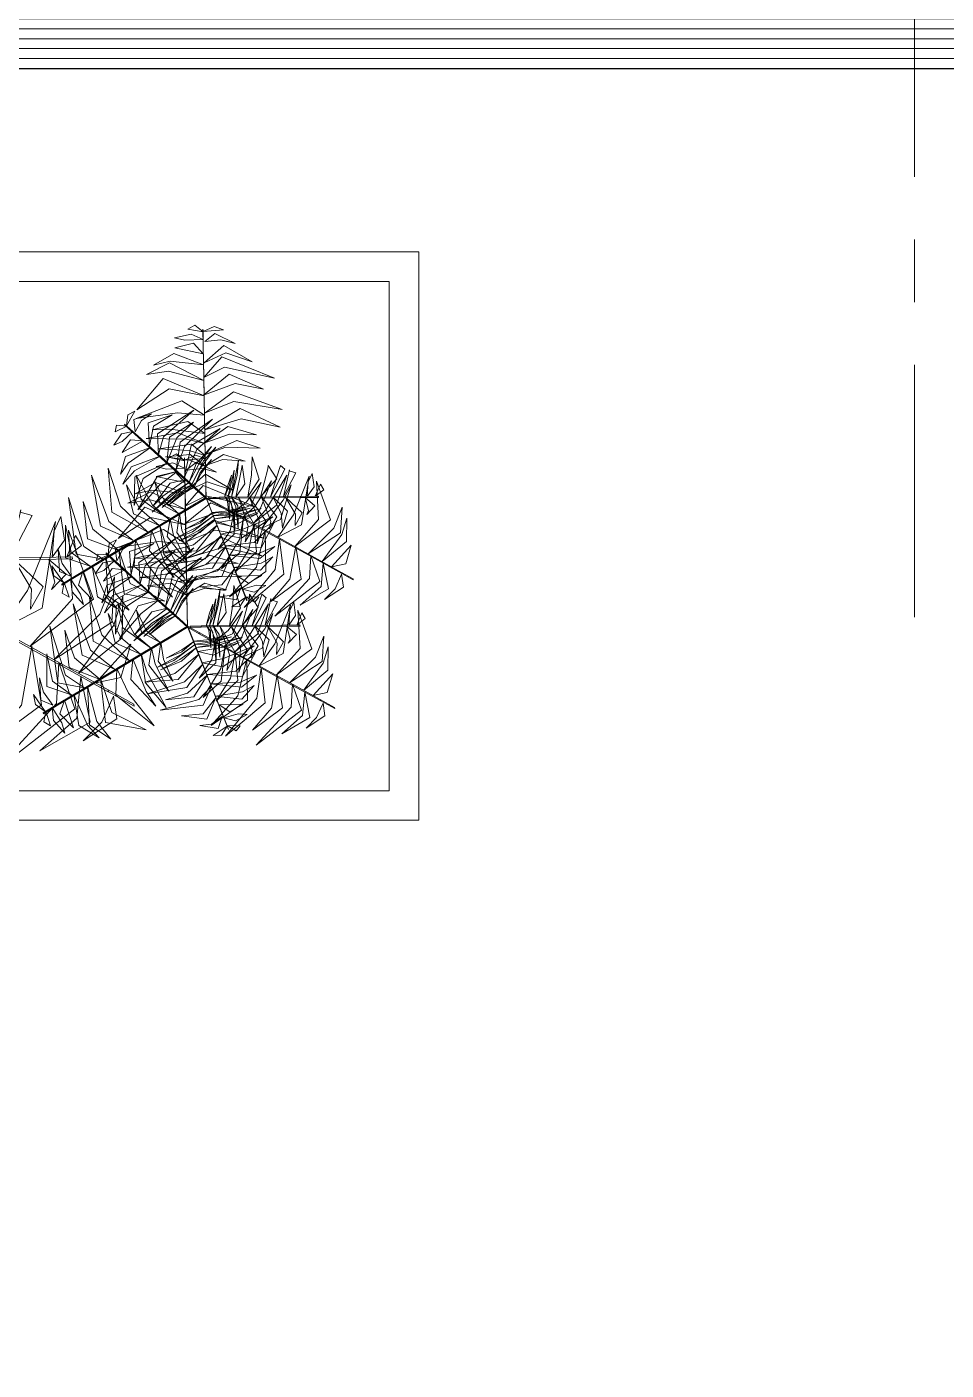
# Model space of a CAD drawing. Header units: millimetres. Extents: x 935 to 13922, y 3203 to 7816.
# Drawn here: x 3800.1 to 3893.2, y 7182.2 to 7318.2 of the extents above; entities that cross this region are included whole.
import ezdxf

# ---------------------------------------------------------------- set-up
doc = ezdxf.new("R2010")
doc.units = ezdxf.units.MM
doc.linetypes.add('CENTRO', pattern=[50.8, 31.75, -6.35, 6.35, -6.35])
doc.layers.get('0').update_dxf_attribs({"lineweight": 20})
doc.layers.add('campiture', color=253, linetype='Continuous', lineweight=0)
doc.layers.add('sezioni', color=50, linetype='Continuous', lineweight=5)
for name, color, linetype, lineweight, true_color in [('PIANTE', 7, 'Continuous', 5, 0x007a00), ('TRATTEGGIO_legno_colore', 7, 'Continuous', 5, 0xa56740), ('VEGETAZIONE', 7, 'Continuous', 5, 0x387000)]:
    doc.layers.add(name, color=color, linetype=linetype, lineweight=lineweight, true_color=true_color)

msp = doc.modelspace()

# ---------------------------------------------------------------- hatches: boundary and pattern name
at = {"layer": 'campiture'}
h = msp.add_hatch(dxfattribs=at)
h.set_pattern_fill('_USER', color=256, pattern_type=0)
h.set_pattern_definition([(0, (0, 0), (0, 1), [])])
h.paths.add_polyline_path([(3574.44, 7025.95), (3574.38, 7026.02), (3574.44, 7026.15), (3574.44, 7313.95), (4274.02, 7313.95), (4274.02, 7343.95), (3544.44, 7343.95), (3544.44, 5741.18), (4984.44, 5741.18), (4984.44, 7343.95), (4404.44, 7343.95), (4404.44, 7313.95), (4954.44, 7313.95), (4954.44, 5771.18), (3574.44, 5771.18)])

# ---------------------------------------------------------------- linework, layer by layer
msp.add_line((4274.02, 7313.95), (3574.44, 7313.95))
at = {"layer": 'PIANTE'}
for points in [[(3817.93, 7286.55, -2.09), (3816.08, 7286.46, -2.49), (3815.03, 7286.71, -3.02), (3816.72, 7287.07, -2.93)], [(3817.92, 7287.3, -2.84), (3816.39, 7287.6, -3.55), (3817.1, 7287.99, -3.75)], [(3817.94, 7285.9, -1.47), (3817.95, 7285.79, -1.47), (3817.92, 7287.46, -3.14), (3817.91, 7287.58, -3.14)], [(3817.92, 7287.34, -2.92), (3820.01, 7287.52, -3.58), (3819.04, 7287.85, -3.69)], [(3818.1, 7286.34, -1.95), (3819.71, 7286.51, -2.5), (3821.16, 7286.12, -2.45), (3819.13, 7287.15, -3.01)], [(3817.95, 7285.09, -1.08), (3815.05, 7285.71, -1.95), (3816.97, 7286.18, -1.78)], [(3818, 7282.79, -0.02), (3818.01, 7282.68, -0.02), (3817.95, 7285.78, -1.47), (3817.94, 7285.9, -1.47)], [(3818.05, 7284.18, -0.7), (3820.22, 7285.17, -1.56), (3822.88, 7284.28, -1.64), (3820.04, 7285.92, -1.89)], [(3818, 7282.37, -0.05), (3814.44, 7283.34, -0.59), (3812.2, 7283, -1.01), (3814.51, 7284.16, -0.5)], [(3817.97, 7283.98, -0.56), (3814.59, 7284.33, -1.41), (3812.91, 7283.95, -1.57), (3814.98, 7285.11, -1.69)], [(3818, 7282.7, -0.05), (3820.08, 7283.74, -0.33), (3825.17, 7282.61, -1.34), (3819.82, 7284.79, -0.2)], [(3817.96, 7280.9, -0.19), (3821.16, 7282.07, -0.67), (3824.06, 7281.51, -1.23), (3820.57, 7283.03, -0.48)], [(3818.11, 7276.59, -0.57), (3818.12, 7276.48, -0.57), (3818.01, 7282.67, -0.03), (3818, 7282.78, -0.03)], [(3818.03, 7280.82, -0.19), (3814.48, 7281.55, -0.75), (3811.21, 7279.42, -1.51), (3813.9, 7282.6, -0.75)], [(3818.07, 7278.87, -0.36), (3815.33, 7279.11, -0.82), (3811.15, 7278.52, -1.6), (3815.79, 7280.33, -0.63)], [(3818.14, 7279.12, -0.38), (3821.03, 7280.27, -0.79), (3825.95, 7279.46, -1.74), (3821.01, 7281.25, -0.71)], [(3810.17, 7277.79, 5.47), (3811.02, 7279.29, 5.06), (3810.3, 7278.91, 5.13)], [(3811.06, 7277.17, 5.73), (3811.69, 7278.34, 5.41), (3812.69, 7279, 5.28), (3810.9, 7278.44, 5.32)], [(3812.5, 7275.78, 5.74), (3812.92, 7277.75, 5.52), (3814.8, 7278.91, 5.09), (3812.35, 7278.09, 5.6)], [(3813.41, 7274.88, 5.6), (3813.93, 7276.67, 5.8), (3816.98, 7279.38, 4.62), (3813.3, 7276.98, 6.32)], [(3818.09, 7277.4, -0.51), (3821.78, 7278.5, -1.08), (3825.74, 7277.66, -1.86), (3821.68, 7279.56, -0.97)], [(3810.21, 7277.75, 5.5), (3809.02, 7277.2, 5.14), (3809.15, 7277.85, 5.16)], [(3811.34, 7276.74, 5.89), (3811.36, 7276.63, 5.89), (3809.99, 7277.85, 5.4), (3809.98, 7277.97, 5.4)], [(3818.1, 7277, -0.52), (3814.55, 7277.47, -1.1), (3812.78, 7277.39, -1.42), (3816.39, 7278.22, -0.71)], [(3814.25, 7274.04, 4.78), (3815.27, 7276.59, 4.89), (3816.96, 7278.18, 4.26), (3814.52, 7276.66, 5.41)], [(3815.2, 7273.35, 3.94), (3816.06, 7275.7, 4.09), (3818.87, 7278.46, 3.07), (3815.59, 7276.13, 4.54)], [(3816, 7272.54, 3.16), (3817.28, 7275.38, 3.18), (3819.64, 7277.51, 2.27), (3816.73, 7275.79, 3.67)], [(3818.12, 7276.08, -1.1), (3820.6, 7276.95, -0.89), (3823.34, 7276.88, -1.7), (3820.43, 7277.74, -0.06)], [(3810.82, 7277.21, 5.72), (3809.74, 7276.19, 5.42), (3808.89, 7275.84, 5.16), (3809.65, 7276.97, 5.36)], [(3811.87, 7276.26, 5.84), (3809.72, 7275.09, 5.5), (3810.58, 7276.39, 5.8)], [(3813.37, 7274.91, 5.65), (3813.39, 7274.8, 5.65), (3811.35, 7276.63, 5.89), (3811.34, 7276.74, 5.89)], [(3818.12, 7276, -1.14), (3816.26, 7276.43, -1.14), (3812.16, 7276.52, -2), (3815.37, 7277.1, -0.67)], [(3818.14, 7274.79, -2.35), (3816.53, 7275.31, -2.2), (3813.46, 7275.46, -2.76), (3816.76, 7275.92, -1.54)], [(3818.07, 7274.85, -2.31), (3820.22, 7275.62, -2.12), (3823.69, 7275.54, -3.12), (3821.34, 7276.31, -1.73)], [(3818.19, 7271.91, -5.26), (3818.2, 7271.8, -5.26), (3818.12, 7276.48, -0.57), (3818.11, 7276.59, -0.57)], [(3812.6, 7275.61, 5.76), (3810.33, 7274.02, 5.33), (3809.55, 7272.9, 5.08), (3810.06, 7274.69, 5.45)], [(3813.58, 7274.72, 5.46), (3810.99, 7273.24, 5.5), (3809.81, 7271.88, 5.09), (3810.64, 7273.64, 5.89)], [(3816.4, 7272.18, 2.79), (3816.41, 7272.07, 2.79), (3813.39, 7274.8, 5.64), (3813.37, 7274.91, 5.64)], [(3818.16, 7273.69, -3.45), (3816.54, 7274.33, -3.19), (3814.12, 7274.64, -3.43), (3816.61, 7274.89, -2.6)], [(3816.04, 7274.26, -2.84), (3814.51, 7274.57, -3.55), (3815.23, 7274.95, -3.75)], [(3816.04, 7274.3, -2.92), (3818.14, 7274.48, -3.58), (3817.17, 7274.81, -3.69)], [(3816.51, 7272.09, 2.22), (3817.48, 7273.9, 2.7), (3818.77, 7275.69, 2.09), (3817.24, 7273.95, 3.59)], [(3816.74, 7271.8, 0.9), (3817.58, 7273.38, 1.32), (3819.21, 7275.64, 0.56), (3817.96, 7274.25, 1.85)], [(3818.16, 7273.76, -3.41), (3819.92, 7274.37, -3.29), (3822.18, 7274.22, -4.03), (3819.99, 7274.9, -2.78)], [(3822.46, 7270.59, 7.68), (3822.82, 7272.78, 7.48), (3822.9, 7274.66, 6.73), (3823.59, 7272.4, 8.1)], [(3812.34, 7267.01, -0.51), (3809.55, 7269.66, -1.08), (3808.3, 7273.51, -1.86), (3808.68, 7269.04, -0.97)], [(3814.34, 7274.04, 4.75), (3811.87, 7272.45, 4.68), (3810.94, 7269.74, 3.32), (3811.02, 7272.62, 5.1)], [(3816.06, 7273.51, -2.09), (3814.21, 7273.42, -2.49), (3813.16, 7273.67, -3.02), (3814.85, 7274.03, -2.93)], [(3816.07, 7272.86, -1.47), (3816.08, 7272.75, -1.47), (3816.05, 7274.42, -3.14), (3816.04, 7274.54, -3.14)], [(3816.22, 7273.3, -1.95), (3817.83, 7273.47, -2.5), (3819.29, 7273.09, -2.45), (3817.25, 7274.11, -3.01)], [(3817.01, 7271.63, -0.31), (3817.71, 7272.92, 0.01), (3818.79, 7274.37, -0.58), (3817.63, 7273.08, 0.57)], [(3820.43, 7270.57, 4.66), (3820.74, 7271.85, 4.99), (3821.09, 7273.3, 4.68), (3820.89, 7271.66, 5.69)], [(3820.79, 7270.57, 5.99), (3821.09, 7272.05, 6.17), (3821.52, 7274.33, 5.65), (3821.37, 7272.76, 6.78)], [(3821.23, 7270.57, 6.82), (3821.8, 7273.41, 6.63), (3821.89, 7273.82, 6.39), (3822.16, 7271.93, 7.19)], [(3823.74, 7270.6, 8.58), (3824.48, 7273.44, 8.51), (3824.5, 7273.79, 7.15), (3825.38, 7272.43, 8.93)], [(3824.76, 7270.61, 9.29), (3825.66, 7273.46, 9.33), (3825.77, 7273.79, 8.92), (3826.19, 7273.4, 9.72)], [(3826.08, 7270.63, 9.59), (3826.68, 7273.34, 9.16), (3826.65, 7273.22, 8.91), (3827.33, 7273.02, 9.28)], [(3810.83, 7266.2, -0.38), (3808.39, 7268.12, -0.79), (3806.63, 7272.79, -1.74), (3807.55, 7267.62, -0.71)], [(3816.1, 7270.94, -0.56), (3812.71, 7271.29, -1.41), (3811.04, 7270.91, -1.57), (3813.11, 7272.07, -1.69)], [(3814.56, 7268.27, -2.31), (3812.82, 7269.75, -2.12), (3811.16, 7272.79, -3.12), (3811.67, 7270.37, -1.73)], [(3815.29, 7273.18, 3.85), (3813.54, 7271.82, 3.65), (3811.33, 7269.3, 2.9), (3813.23, 7272.61, 4.27)], [(3816.53, 7272.06, 2.16), (3815.31, 7271.18, 2.34), (3812.77, 7269.05, 1.82), (3814.62, 7270.85, 2.95)], [(3816.2, 7272.36, 2.99), (3813.86, 7270.66, 2.8), (3812.85, 7269.67, 2.56), (3814.6, 7271.99, 3.36)], [(3815.46, 7268.89, -3.41), (3814.06, 7270.12, -3.29), (3813.05, 7272.14, -4.03), (3813.56, 7269.92, -2.78)], [(3816.08, 7272.05, -1.08), (3813.18, 7272.67, -1.95), (3815.1, 7273.14, -1.78)], [(3816.12, 7269.75, -0.02), (3816.14, 7269.64, -0.02), (3816.08, 7272.75, -1.47), (3816.07, 7272.86, -1.47)], [(3816.18, 7271.14, -0.7), (3818.34, 7272.13, -1.56), (3821.01, 7271.24, -1.64), (3818.17, 7272.89, -1.89)], [(3817.42, 7271.27, -2.33), (3817.43, 7271.15, -2.33), (3816.41, 7272.07, 2.79), (3816.4, 7272.18, 2.79)], [(3818.19, 7271.91, -5.26), (3818.2, 7271.8, -5.26), (3818.23, 7270.44, -10.89), (3818.22, 7270.55, -10.89)], [(3820.11, 7270.56, 3.46), (3820.45, 7271.85, 3.91), (3820.79, 7272.78, 3.89), (3820.61, 7271.79, 4.55)], [(3820.96, 7269.03, -3.45), (3822.32, 7270.11, -3.19), (3823.81, 7272.05, -3.43), (3822.78, 7269.76, -2.6)], [(3821.93, 7268.5, -2.35), (3823.18, 7269.63, -2.2), (3824.85, 7272.21, -2.76), (3823.59, 7269.13, -1.54)], [(3822.99, 7267.91, -1.14), (3824.29, 7269.3, -1.14), (3826.42, 7272.81, -2), (3825.32, 7269.74, -0.67)], [(3823.86, 7267.42, -0.52), (3826.05, 7270.26, -1.1), (3826.86, 7271.83, -1.42), (3825.77, 7268.29, -0.71)], [(3825.5, 7266.52, -0.36), (3827.07, 7268.77, -0.82), (3828.66, 7272.68, -1.6), (3827.9, 7267.76, -0.63)], [(3827.2, 7265.57, -0.19), (3829.61, 7268.29, -0.75), (3829.4, 7272.18, -1.51), (3830.82, 7268.26, -0.75)], [(3828.47, 7270.65, 9.55), (3828.58, 7272.13, 9.25), (3828.97, 7272.97, 8.99), (3829.17, 7271.62, 9.19)], [(3829.29, 7270.66, 9.33), (3829.8, 7271.89, 8.97), (3830.14, 7271.31, 8.99)], [(3807.8, 7264.28, -0.05), (3805.86, 7265.56, -0.33), (3804.3, 7270.54, -1.34), (3805.08, 7264.81, -0.2)], [(3813.47, 7267.7, -1.1), (3811.48, 7269.41, -0.89), (3810.17, 7271.82, -1.7), (3810.88, 7268.87, -0.06)], [(3816.13, 7269.33, -0.05), (3812.57, 7270.3, -0.59), (3810.32, 7269.96, -1.01), (3812.64, 7271.12, -0.5)], [(3816.8, 7271.82, 0.83), (3815.7, 7271.08, 1.16), (3813.79, 7269.51, 0.86), (3815.72, 7271.33, 1.86)], [(3817.04, 7271.61, -0.37), (3815.92, 7270.89, 0.08), (3814.37, 7269.69, 0.06), (3815.84, 7271.05, 0.72)], [(3816.12, 7269.66, -0.05), (3818.21, 7270.71, -0.33), (3823.29, 7269.57, -1.34), (3817.94, 7271.76, -0.2)], [(3817.05, 7269.85, -5.26), (3817.06, 7269.74, -5.26), (3818.23, 7270.44, -10.89), (3818.22, 7270.55, -10.89)], [(3817.42, 7271.27, -2.33), (3817.43, 7271.15, -2.33), (3818.26, 7270.41, -8.64), (3818.24, 7270.52, -8.64)], [(3819.41, 7269.89, -5.26), (3819.42, 7269.78, -5.26), (3818.23, 7270.44, -10.89), (3818.22, 7270.55, -10.89)], [(3818.66, 7269.49, -2.33), (3818.67, 7269.38, -2.33), (3818.26, 7270.41, -8.64), (3818.24, 7270.52, -8.64)], [(3819.6, 7270.56, 1.5), (3819.61, 7270.44, 1.5), (3818.5, 7270.43, -4.81), (3818.49, 7270.54, -4.81)], [(3819.6, 7270.56, 1.5), (3819.61, 7270.44, 1.5), (3820.98, 7270.46, 6.62), (3820.97, 7270.57, 6.62)], [(3820.15, 7270.56, 3.52), (3820.4, 7270.14, 3.84), (3820.59, 7268.34, 3.25), (3820.56, 7270.08, 4.4)], [(3820.46, 7270.62, 4.73), (3820.8, 7269.89, 5.15), (3821.13, 7267.12, 4.39), (3821.11, 7268.99, 5.68)], [(3820.82, 7270.57, 6.05), (3821.23, 7269.58, 6.53), (3821.49, 7267.39, 5.92), (3821.44, 7269.7, 7.42)], [(3820.97, 7270.57, 6.62), (3820.98, 7270.46, 6.62), (3825.05, 7270.5, 9.47), (3825.04, 7270.61, 9.47)], [(3821.51, 7270.58, 6.99), (3822.48, 7267.62, 7.01), (3822.2, 7266.03, 6.1), (3823.17, 7267.7, 7.5)], [(3822.64, 7270.52, 7.77), (3823.6, 7268.21, 7.92), (3823.41, 7265.85, 6.9), (3824.24, 7268.22, 8.37)], [(3823.8, 7270.66, 8.61), (3824.79, 7268.1, 8.72), (3824.63, 7267.35, 8.09), (3825.38, 7268.56, 9.24)], [(3824.99, 7270.61, 9.43), (3825.82, 7268.94, 9.63), (3825.96, 7267.44, 8.45), (3826.49, 7269.15, 10.15)], [(3825.04, 7270.61, 9.48), (3825.05, 7270.5, 9.48), (3827.79, 7270.53, 9.72), (3827.78, 7270.64, 9.72)], [(3826.28, 7270.56, 9.57), (3827.3, 7268.83, 9.35), (3827.24, 7267.69, 8.92), (3827.95, 7268.97, 9.43)], [(3827.77, 7270.64, 9.72), (3827.79, 7270.53, 9.72), (3829.62, 7270.55, 9.23), (3829.61, 7270.66, 9.23)], [(3828.27, 7270.52, 9.56), (3828.61, 7269.23, 9.24), (3828.42, 7268.82, 9.11), (3829.25, 7269.69, 9.15)], [(3798.4, 7264.44, 18.5), (3799.46, 7269.27, 17.75), (3799.41, 7269.06, 17.29), (3800.61, 7268.71, 17.95)], [(3809.38, 7265.15, -0.19), (3806.77, 7267.34, -0.67), (3805.8, 7270.13, -1.23), (3806.23, 7266.35, -0.48)], [(3816.16, 7267.78, -0.19), (3812.6, 7268.51, -0.75), (3809.34, 7266.38, -1.51), (3812.02, 7269.57, -0.75)], [(3817.05, 7269.85, -5.26), (3817.06, 7269.74, -5.26), (3813.05, 7267.32, -0.57), (3813.04, 7267.43, -0.57)], [(3816.08, 7267.86, -0.19), (3819.28, 7269.03, -0.67), (3822.19, 7268.48, -1.23), (3818.7, 7269.99, -0.48)], [(3816.23, 7263.55, -0.57), (3816.25, 7263.44, -0.57), (3816.14, 7269.63, -0.03), (3816.12, 7269.74, -0.03)], [(3818.66, 7269.49, -2.33), (3818.67, 7269.38, -2.33), (3819.17, 7268.1, 2.79), (3819.16, 7268.22, 2.79)], [(3818.85, 7269.02, -0.37), (3820.17, 7269.16, 0.08), (3822.09, 7269.55, 0.06), (3820.17, 7268.99, 0.72)], [(3818.96, 7268.72, 0.83), (3820.28, 7268.89, 1.16), (3822.69, 7269.46, 0.86), (3820.15, 7268.68, 1.86)], [(3819.1, 7268.39, 2.16), (3820.59, 7268.64, 2.34), (3823.8, 7269.42, 1.82), (3821.35, 7268.63, 2.95)], [(3819.41, 7269.89, -5.26), (3819.42, 7269.78, -5.26), (3823.52, 7267.51, -0.57), (3823.5, 7267.62, -0.57)], [(3828.56, 7264.82, -0.05), (3831.18, 7267.42, -0.59), (3832.01, 7269.54, -1.01), (3831.85, 7266.95, -0.5)], [(3797.35, 7257.12, 0.78), (3800.16, 7261.13, -0.03), (3802.98, 7268.11, -1.44), (3801.64, 7259.34, 0.31)], [(3802.65, 7264.49, 18.44), (3802.85, 7267.13, 17.9), (3803.54, 7268.62, 17.44), (3803.91, 7266.21, 17.79)], [(3814.58, 7268.36, -2.35), (3814.94, 7266.7, -2.2), (3816.34, 7263.97, -2.76), (3814.3, 7266.6, -1.54)], [(3819.03, 7268.71, 0.9), (3817.57, 7267.67, 1.32), (3815.11, 7266.37, 0.56), (3816.85, 7267.05, 1.85)], [(3815.53, 7268.93, -3.45), (3815.78, 7267.21, -3.19), (3816.72, 7264.96, -3.43), (3815.26, 7266.99, -2.6)], [(3819.11, 7268.35, 2.22), (3817.43, 7267.16, 2.7), (3815.49, 7266.13, 2.09), (3817.63, 7267, 3.59)], [(3818.86, 7268.98, -0.31), (3817.67, 7268.14, 0.01), (3816.05, 7267.31, -0.58), (3817.67, 7267.96, 0.57)], [(3816.27, 7266.08, -0.38), (3819.15, 7267.24, -0.79), (3824.08, 7266.42, -1.74), (3819.13, 7268.21, -0.71)], [(3819.16, 7268.22, 2.79), (3819.17, 7268.1, 2.79), (3820.68, 7264.32, 5.64), (3820.67, 7264.43, 5.64)], [(3819.26, 7267.97, 2.99), (3822.12, 7268.46, 2.8), (3823.46, 7268.9, 2.56), (3820.86, 7267.6, 3.36)], [(3821.03, 7268.99, -3.41), (3820.67, 7267.16, -3.29), (3819.42, 7265.28, -4.03), (3821.09, 7266.83, -2.78)], [(3819.71, 7266.83, 3.85), (3821.89, 7267.28, 3.65), (3824.99, 7268.56, 2.9), (3821.81, 7266.43, 4.27)], [(3822.02, 7268.53, -2.31), (3821.61, 7266.27, -2.12), (3819.8, 7263.31, -3.12), (3821.64, 7264.96, -1.73)], [(3820.19, 7265.64, 4.75), (3823.11, 7265.97, 4.68), (3825.14, 7267.99, 3.32), (3823.8, 7265.44, 5.1)], [(3823.06, 7267.87, -1.1), (3822.57, 7265.28, -0.89), (3821.14, 7262.95, -1.7), (3823.34, 7265.03, -0.06)], [(3829.97, 7264.04, -0.56), (3831.97, 7266.8, -1.41), (3832.48, 7268.44, -1.57), (3832.44, 7266.07, -1.69)], [(3800.4, 7255.44, 1.09), (3804.69, 7260.28, 0.09), (3804.3, 7267.21, -1.27), (3806.83, 7260.23, 0.08)], [(3806.49, 7263.59, -0.7), (3804.56, 7264.97, -1.56), (3803.99, 7267.72, -1.64), (3803.99, 7264.44, -1.89)], [(3804.12, 7264.51, 18.05), (3805.01, 7266.69, 17.41), (3805.63, 7265.67, 17.44)], [(3813.04, 7267.43, -0.57), (3813.05, 7267.32, -0.57), (3807.74, 7264.13, -0.03), (3807.73, 7264.24, -0.03)], [(3816.19, 7265.83, -0.36), (3813.46, 7266.07, -0.82), (3809.28, 7265.48, -1.6), (3813.91, 7267.29, -0.63)], [(3812.69, 7267.22, -0.52), (3814.05, 7263.91, -1.1), (3815.01, 7262.42, -1.42), (3812.49, 7265.13, -0.71)], [(3813.54, 7267.74, -1.14), (3814.1, 7265.92, -1.14), (3816.07, 7262.32, -2), (3813.96, 7264.8, -0.67)], [(3819.36, 7267.72, 3.16), (3816.96, 7265.75, 3.18), (3813.9, 7264.88, 2.27), (3817.27, 7265.13, 3.67)], [(3819.72, 7266.64, 3.94), (3817.91, 7264.92, 4.09), (3814.16, 7263.69, 3.07), (3818.14, 7264.32, 4.54)], [(3816.22, 7264.37, -0.51), (3819.9, 7265.46, -1.08), (3823.87, 7264.62, -1.86), (3819.8, 7266.52, -0.97)], [(3824.21, 7267.23, -0.51), (3823.32, 7263.49, -1.08), (3820.61, 7260.48, -1.86), (3824.29, 7263.05, -0.97)], [(3823.5, 7267.62, -0.57), (3823.52, 7267.51, -0.57), (3828.93, 7264.51, -0.03), (3828.92, 7264.62, -0.03)], [(3804.6, 7262.55, -1.95), (3803.65, 7263.86, -2.5), (3803.25, 7265.31, -2.45), (3803.38, 7263.04, -3.01)], [(3808.3, 7264.76, 5.47), (3809.15, 7266.25, 5.06), (3808.42, 7265.87, 5.13)], [(3809.19, 7264.13, 5.73), (3809.81, 7265.3, 5.41), (3810.82, 7265.96, 5.28), (3809.03, 7265.4, 5.32)], [(3809.41, 7265.25, -0.19), (3810.56, 7261.81, -0.75), (3814.04, 7260.05, -1.51), (3809.93, 7260.78, -0.75)], [(3810.63, 7262.75, 5.74), (3811.05, 7264.71, 5.52), (3812.93, 7265.88, 5.09), (3810.48, 7265.06, 5.6)], [(3816.23, 7263.96, -0.52), (3812.67, 7264.44, -1.1), (3810.91, 7264.35, -1.42), (3814.52, 7265.18, -0.71)], [(3811.09, 7266.26, -0.36), (3812.25, 7263.77, -0.82), (3814.84, 7260.44, -1.6), (3810.96, 7263.55, -0.63)], [(3811.54, 7261.84, 5.6), (3812.06, 7263.63, 5.8), (3815.1, 7266.34, 4.62), (3811.43, 7263.94, 6.32)], [(3812.38, 7261, 4.78), (3813.39, 7263.55, 4.89), (3815.09, 7265.14, 4.26), (3812.64, 7263.62, 5.41)], [(3813.33, 7260.31, 3.94), (3814.19, 7262.66, 4.09), (3817, 7265.42, 3.07), (3813.71, 7263.09, 4.54)], [(3820.26, 7265.6, 4.78), (3818.22, 7263.76, 4.89), (3816, 7263.09, 4.26), (3818.87, 7263.37, 5.41)], [(3820.56, 7264.69, 5.46), (3823.54, 7264.87, 5.5), (3825.2, 7265.57, 5.09), (3823.68, 7264.35, 5.89)], [(3825.68, 7266.33, -0.38), (3825.23, 7263.25, -0.79), (3822.07, 7259.39, -1.74), (3826.09, 7262.78, -0.71)], [(3827.31, 7265.6, -0.19), (3826.72, 7262.25, -0.67), (3824.79, 7260.01, -1.23), (3827.85, 7262.27, -0.48)], [(3830.94, 7263.5, -1.08), (3832.93, 7265.71, -1.95), (3832.38, 7263.81, -1.78)], [(3796.54, 7264.42, 18.32), (3796.56, 7264.22, 18.32), (3801.44, 7264.27, 18.74), (3801.41, 7264.47, 18.74)], [(3798.74, 7264.33, 18.47), (3800.56, 7261.24, 18.08), (3800.46, 7259.21, 17.32), (3801.73, 7261.48, 18.22)], [(3801.41, 7264.47, 18.75), (3801.44, 7264.27, 18.75), (3804.7, 7264.31, 17.88), (3804.68, 7264.51, 17.88)], [(3802.3, 7264.25, 18.46), (3802.9, 7261.96, 17.89), (3802.57, 7261.23, 17.66), (3804.05, 7262.78, 17.72)], [(3807.73, 7264.24, -0.02), (3807.74, 7264.13, -0.02), (3805.07, 7262.53, -1.47), (3805.06, 7262.64, -1.47)], [(3808.95, 7264.17, 5.72), (3807.87, 7263.15, 5.42), (3807.01, 7262.8, 5.16), (3807.78, 7263.93, 5.36)], [(3808.34, 7264.72, 5.5), (3807.14, 7264.16, 5.14), (3807.28, 7264.81, 5.16)], [(3808.09, 7264.45, -0.05), (3809.03, 7260.89, -0.59), (3810.44, 7259.11, -1.01), (3808.29, 7260.54, -0.5)], [(3809.47, 7263.7, 5.89), (3809.48, 7263.59, 5.89), (3808.12, 7264.82, 5.4), (3808.11, 7264.93, 5.4)], [(3811.5, 7261.87, 5.65), (3811.51, 7261.76, 5.65), (3809.48, 7263.59, 5.89), (3809.47, 7263.7, 5.89)], [(3816.24, 7262.97, -1.14), (3814.39, 7263.39, -1.14), (3810.29, 7263.48, -2), (3813.49, 7264.07, -0.67)], [(3814.13, 7259.51, 3.16), (3815.41, 7262.34, 3.18), (3817.76, 7264.47, 2.27), (3814.86, 7262.75, 3.67)], [(3820.65, 7264.48, 5.6), (3819.39, 7263.1, 5.8), (3815.46, 7262.02, 4.62), (3819.82, 7262.55, 6.32)], [(3816.24, 7263.04, -1.1), (3818.72, 7263.92, -0.89), (3821.47, 7263.84, -1.7), (3818.56, 7264.7, -0.06)], [(3820.67, 7264.43, 5.65), (3820.68, 7264.32, 5.65), (3821.69, 7261.78, 5.89), (3821.68, 7261.89, 5.89)], [(3821.05, 7263.46, 5.76), (3823.8, 7263.88, 5.33), (3824.98, 7264.54, 5.08), (3823.73, 7263.16, 5.45)], [(3828.85, 7264.66, -0.05), (3828.71, 7262.34, -0.33), (3825.19, 7258.5, -1.34), (3829.75, 7262.04, -0.2)], [(3830.1, 7263.87, -0.7), (3829.88, 7261.51, -1.56), (3827.77, 7259.64, -1.64), (3830.62, 7261.28, -1.89)], [(3828.92, 7264.62, -0.02), (3828.94, 7264.51, -0.02), (3831.66, 7263, -1.47), (3831.65, 7263.11, -1.47)], [(3803.83, 7261.89, -2.92), (3802.62, 7263.62, -3.58), (3802.82, 7262.61, -3.69)], [(3802.81, 7254.1, 1.33), (3807.47, 7258.73, 0.37), (3808.96, 7262.5, -0.39), (3808.68, 7257.9, 0.52)], [(3805.06, 7262.64, -1.47), (3805.07, 7262.52, -1.47), (3803.64, 7261.66, -3.14), (3803.62, 7261.77, -3.14)], [(3805.75, 7263.05, -1.08), (3806.67, 7260.23, -1.95), (3805.3, 7261.65, -1.78)], [(3806.7, 7263.62, -0.56), (3808.09, 7260.52, -1.41), (3809.26, 7259.25, -1.57), (3807.23, 7260.47, -1.69)], [(3810.73, 7262.57, 5.76), (3808.45, 7260.98, 5.33), (3807.68, 7259.86, 5.08), (3808.19, 7261.65, 5.45)], [(3810, 7263.22, 5.84), (3807.84, 7262.05, 5.5), (3808.71, 7263.35, 5.8)], [(3816.27, 7261.75, -2.35), (3814.65, 7262.27, -2.2), (3811.58, 7262.42, -2.76), (3814.88, 7262.88, -1.54)], [(3814.63, 7259.05, 2.22), (3815.6, 7260.86, 2.7), (3816.9, 7262.65, 2.09), (3815.36, 7260.92, 3.59)], [(3814.87, 7258.76, 0.9), (3815.71, 7260.34, 1.32), (3817.34, 7262.6, 0.56), (3816.09, 7261.22, 1.85)], [(3816.19, 7261.82, -2.31), (3818.35, 7262.58, -2.12), (3821.81, 7262.5, -3.12), (3819.47, 7263.27, -1.73)], [(3816.32, 7258.87, -5.26), (3816.33, 7258.76, -5.26), (3816.25, 7263.44, -0.57), (3816.23, 7263.55, -0.57)], [(3821.06, 7263.26, 5.74), (3819.81, 7261.68, 5.52), (3817.61, 7261.47, 5.09), (3820.17, 7261.12, 5.6)], [(3821.41, 7262.56, 5.84), (3823.86, 7262.65, 5.5), (3822.52, 7261.87, 5.8)], [(3831.95, 7262.76, -1.95), (3831.3, 7261.28, -2.5), (3830.23, 7260.21, -2.45), (3832.14, 7261.46, -3.01)], [(3831.65, 7263.11, -1.47), (3831.66, 7263, -1.47), (3833.13, 7262.19, -3.14), (3833.11, 7262.3, -3.14)], [(3803.86, 7261.91, -2.84), (3804.36, 7260.44, -3.55), (3803.67, 7260.86, -3.75)], [(3804.51, 7262.3, -2.09), (3805.51, 7260.75, -2.49), (3805.81, 7259.71, -3.02), (3804.66, 7260.99, -2.93)], [(3811.71, 7261.68, 5.46), (3809.12, 7260.2, 5.5), (3807.94, 7258.84, 5.09), (3808.77, 7260.61, 5.89)], [(3812.46, 7261, 4.75), (3809.99, 7259.41, 4.68), (3809.07, 7256.7, 3.32), (3809.14, 7259.58, 5.1)], [(3814.53, 7259.15, 2.79), (3814.54, 7259.03, 2.79), (3811.51, 7261.76, 5.64), (3811.5, 7261.87, 5.64)], [(3816.29, 7260.65, -3.45), (3814.67, 7261.29, -3.19), (3812.25, 7261.6, -3.43), (3814.74, 7261.85, -2.6)], [(3815.14, 7258.6, -0.31), (3815.83, 7259.88, 0.01), (3816.91, 7261.33, -0.58), (3815.76, 7260.04, 0.57)], [(3816.28, 7260.73, -3.41), (3818.05, 7261.33, -3.29), (3820.31, 7261.18, -4.03), (3818.12, 7261.86, -2.78)], [(3818.91, 7257.53, 5.99), (3819.22, 7259.01, 6.17), (3819.65, 7261.29, 5.65), (3819.5, 7259.72, 6.78)], [(3821.74, 7261.38, 5.73), (3820.66, 7260.61, 5.41), (3819.47, 7260.46, 5.28), (3821.32, 7260.17, 5.32)], [(3820.59, 7257.55, 7.68), (3820.95, 7259.74, 7.48), (3821.03, 7261.62, 6.73), (3821.71, 7259.36, 8.1)], [(3821.68, 7261.89, 5.89), (3821.69, 7261.78, 5.89), (3822.36, 7260.08, 5.4), (3822.35, 7260.19, 5.4)], [(3821.93, 7261.24, 5.72), (3823.35, 7261.67, 5.42), (3824.28, 7261.61, 5.16), (3823.09, 7260.94, 5.36)], [(3808.96, 7253.16, -0.38), (3806.52, 7255.08, -0.79), (3804.76, 7259.75, -1.74), (3805.68, 7254.58, -0.71)], [(3805.32, 7252.71, 0.42), (3808.88, 7257.62, -1.09), (3809.79, 7260.55, -1.38), (3809.73, 7256.33, -1.59)], [(3810.47, 7253.98, -0.51), (3807.67, 7256.62, -1.08), (3806.42, 7260.47, -1.86), (3806.81, 7256, -0.97)], [(3812.69, 7255.23, -2.31), (3810.94, 7256.71, -2.12), (3809.28, 7259.75, -3.12), (3809.79, 7257.34, -1.73)], [(3813.42, 7260.14, 3.85), (3811.67, 7258.78, 3.65), (3809.46, 7256.26, 2.9), (3811.36, 7259.57, 4.27)], [(3818.23, 7257.52, 3.46), (3818.58, 7258.81, 3.91), (3818.91, 7259.74, 3.89), (3818.73, 7258.75, 4.55)], [(3818.56, 7257.53, 4.66), (3818.86, 7258.81, 4.99), (3819.22, 7260.26, 4.68), (3819.02, 7258.62, 5.69)], [(3819.36, 7257.54, 6.82), (3819.93, 7260.38, 6.63), (3820.02, 7260.78, 6.39), (3820.28, 7258.89, 7.19)], [(3822.26, 7260.43, 5.47), (3820.83, 7259.46, 5.06), (3821.65, 7259.49, 5.13)], [(3821.12, 7254.87, -1.14), (3822.41, 7256.26, -1.14), (3824.55, 7259.77, -2), (3823.45, 7256.7, -0.67)], [(3821.87, 7257.56, 8.58), (3822.61, 7260.4, 8.51), (3822.63, 7260.75, 7.15), (3823.51, 7259.39, 8.93)], [(3822.24, 7260.48, 5.5), (3823.56, 7260.45, 5.14), (3823.15, 7259.92, 5.16)], [(3822.89, 7257.57, 9.29), (3823.79, 7260.42, 9.33), (3823.89, 7260.75, 8.92), (3824.32, 7260.36, 9.72)], [(3823.62, 7253.48, -0.36), (3825.2, 7255.73, -0.82), (3826.78, 7259.64, -1.6), (3826.03, 7254.72, -0.63)], [(3824.21, 7257.59, 9.59), (3824.8, 7260.3, 9.16), (3824.77, 7260.18, 8.91), (3825.45, 7259.98, 9.28)], [(3826.6, 7257.61, 9.55), (3826.71, 7259.09, 9.25), (3827.1, 7259.93, 8.99), (3827.3, 7258.58, 9.19)], [(3793.8, 7259.09, 0.4), (3793.82, 7258.89, 0.4), (3803.47, 7253.54, 1.36), (3803.45, 7253.74, 1.36)], [(3811.6, 7254.66, -1.1), (3809.6, 7256.37, -0.89), (3808.3, 7258.78, -1.7), (3809.01, 7255.83, -0.06)], [(3814.66, 7259.02, 2.16), (3813.44, 7258.14, 2.34), (3810.9, 7256.01, 1.82), (3812.75, 7257.81, 2.95)], [(3814.33, 7259.32, 2.99), (3811.99, 7257.62, 2.8), (3810.97, 7256.63, 2.56), (3812.73, 7258.95, 3.36)], [(3813.59, 7255.85, -3.41), (3812.18, 7257.08, -3.29), (3811.18, 7259.11, -4.03), (3811.69, 7256.88, -2.78)], [(3814.93, 7258.79, 0.83), (3813.83, 7258.05, 1.16), (3811.92, 7256.47, 0.86), (3813.85, 7258.29, 1.86)], [(3815.16, 7258.57, -0.37), (3814.04, 7257.85, 0.08), (3812.49, 7256.65, 0.06), (3813.97, 7258.01, 0.72)], [(3815.55, 7258.23, -2.33), (3815.56, 7258.12, -2.33), (3814.54, 7259.03, 2.79), (3814.53, 7259.15, 2.79)], [(3815.55, 7258.23, -2.33), (3815.56, 7258.12, -2.33), (3816.38, 7257.37, -8.64), (3816.37, 7257.48, -8.64)], [(3816.32, 7258.87, -5.26), (3816.33, 7258.76, -5.26), (3816.35, 7257.4, -10.89), (3816.34, 7257.51, -10.89)], [(3819.09, 7255.99, -3.45), (3820.45, 7257.07, -3.19), (3821.93, 7259.01, -3.43), (3820.91, 7256.73, -2.6)], [(3820.05, 7255.46, -2.35), (3821.31, 7256.59, -2.2), (3822.98, 7259.18, -2.76), (3821.72, 7256.09, -1.54)], [(3821.99, 7254.39, -0.52), (3824.17, 7257.22, -1.1), (3824.98, 7258.8, -1.42), (3823.9, 7255.26, -0.71)], [(3825.33, 7252.54, -0.19), (3827.74, 7255.25, -0.75), (3827.52, 7259.14, -1.51), (3828.94, 7255.22, -0.75)], [(3827.42, 7257.62, 9.33), (3827.92, 7258.85, 8.97), (3828.27, 7258.27, 8.99)], [(3805.93, 7251.25, -0.05), (3803.98, 7252.53, -0.33), (3802.42, 7257.5, -1.34), (3803.21, 7251.77, -0.2)], [(3807.51, 7252.11, -0.19), (3804.9, 7254.3, -0.67), (3803.92, 7257.09, -1.23), (3804.36, 7253.31, -0.48)], [(3815.18, 7256.81, -5.26), (3815.19, 7256.7, -5.26), (3816.35, 7257.4, -10.89), (3816.34, 7257.51, -10.89)], [(3817.53, 7256.85, -5.26), (3817.54, 7256.74, -5.26), (3816.35, 7257.4, -10.89), (3816.34, 7257.51, -10.89)], [(3816.78, 7256.45, -2.33), (3816.79, 7256.34, -2.33), (3816.38, 7257.37, -8.64), (3816.37, 7257.48, -8.64)], [(3817.72, 7257.52, 1.5), (3817.74, 7257.4, 1.5), (3816.62, 7257.39, -4.81), (3816.61, 7257.5, -4.81)], [(3817.72, 7257.52, 1.5), (3817.74, 7257.4, 1.5), (3819.11, 7257.42, 6.62), (3819.1, 7257.53, 6.62)], [(3818.27, 7257.52, 3.52), (3818.52, 7257.11, 3.84), (3818.71, 7255.3, 3.25), (3818.69, 7257.04, 4.4)], [(3818.58, 7257.58, 4.73), (3818.92, 7256.85, 5.15), (3819.26, 7254.08, 4.39), (3819.24, 7255.95, 5.68)], [(3818.95, 7257.53, 6.05), (3819.35, 7256.54, 6.53), (3819.61, 7254.35, 5.92), (3819.57, 7256.66, 7.42)], [(3819.1, 7257.53, 6.62), (3819.11, 7257.42, 6.62), (3823.18, 7257.46, 9.47), (3823.17, 7257.58, 9.47)], [(3819.63, 7257.54, 6.99), (3820.61, 7254.59, 7.01), (3820.33, 7253, 6.1), (3821.29, 7254.66, 7.5)], [(3820.77, 7257.49, 7.77), (3821.72, 7255.17, 7.92), (3821.53, 7252.81, 6.9), (3822.36, 7255.18, 8.37)], [(3821.93, 7257.62, 8.61), (3822.91, 7255.06, 8.72), (3822.76, 7254.31, 8.09), (3823.51, 7255.52, 9.24)], [(3823.12, 7257.58, 9.43), (3823.95, 7255.9, 9.63), (3824.09, 7254.4, 8.45), (3824.62, 7256.11, 10.15)], [(3823.17, 7257.58, 9.48), (3823.18, 7257.46, 9.48), (3825.91, 7257.49, 9.72), (3825.9, 7257.61, 9.72)], [(3824.4, 7257.52, 9.57), (3825.42, 7255.79, 9.35), (3825.37, 7254.65, 8.92), (3826.08, 7255.93, 9.43)], [(3825.9, 7257.61, 9.72), (3825.91, 7257.49, 9.72), (3827.74, 7257.51, 9.23), (3827.73, 7257.63, 9.23)], [(3826.4, 7257.48, 9.56), (3826.73, 7256.19, 9.24), (3826.55, 7255.79, 9.11), (3827.38, 7256.66, 9.15)], [(3807.06, 7251.75, -0.5), (3810.6, 7255.68, -2.06), (3809.61, 7252.3, -1.75)], [(3815.18, 7256.81, -5.26), (3815.19, 7256.7, -5.26), (3811.17, 7254.28, -0.57), (3811.16, 7254.39, -0.57)], [(3817.15, 7255.67, 0.9), (3815.7, 7254.63, 1.32), (3813.24, 7253.33, 0.56), (3814.97, 7254.01, 1.85)], [(3813.65, 7255.89, -3.45), (3813.91, 7254.17, -3.19), (3814.85, 7251.92, -3.43), (3813.38, 7253.95, -2.6)], [(3816.99, 7255.94, -0.31), (3815.79, 7255.1, 0.01), (3814.18, 7254.27, -0.58), (3815.79, 7254.92, 0.57)], [(3816.78, 7256.45, -2.33), (3816.79, 7256.34, -2.33), (3817.3, 7255.06, 2.79), (3817.29, 7255.18, 2.79)], [(3816.97, 7255.98, -0.37), (3818.3, 7256.12, 0.08), (3820.22, 7256.51, 0.06), (3818.29, 7255.95, 0.72)], [(3817.09, 7255.68, 0.83), (3818.4, 7255.85, 1.16), (3820.82, 7256.42, 0.86), (3818.28, 7255.64, 1.86)], [(3817.22, 7255.35, 2.16), (3818.71, 7255.6, 2.34), (3821.93, 7256.38, 1.82), (3819.48, 7255.59, 2.95)], [(3817.39, 7254.93, 2.99), (3820.24, 7255.42, 2.8), (3821.59, 7255.86, 2.56), (3818.99, 7254.56, 3.36)], [(3817.53, 7256.85, -5.26), (3817.54, 7256.74, -5.26), (3821.64, 7254.47, -0.57), (3821.63, 7254.58, -0.57)], [(3819.16, 7255.95, -3.41), (3818.8, 7254.12, -3.29), (3817.54, 7252.24, -4.03), (3819.22, 7253.8, -2.78)], [(3817.84, 7253.79, 3.85), (3820.01, 7254.24, 3.65), (3823.11, 7255.52, 2.9), (3819.94, 7253.39, 4.27)], [(3826.69, 7251.78, -0.05), (3829.3, 7254.38, -0.59), (3830.14, 7256.5, -1.01), (3829.98, 7253.92, -0.5)], [(3800.59, 7255.48, 1.08), (3799.53, 7249.51, 0.23), (3796.1, 7245.52, -0.77), (3801.55, 7249.55, 0.56)], [(3804.62, 7250.55, -0.7), (3802.68, 7251.93, -1.56), (3802.12, 7254.69, -1.64), (3802.12, 7251.4, -1.89)], [(3811.16, 7254.4, -0.57), (3811.18, 7254.28, -0.57), (3805.87, 7251.09, -0.03), (3805.86, 7251.2, -0.03)], [(3810.81, 7254.18, -0.52), (3812.18, 7250.87, -1.1), (3813.14, 7249.39, -1.42), (3810.61, 7252.1, -0.71)], [(3811.67, 7254.7, -1.14), (3812.23, 7252.88, -1.14), (3814.2, 7249.28, -2), (3812.09, 7251.76, -0.67)], [(3817.49, 7254.68, 3.16), (3815.08, 7252.71, 3.18), (3812.03, 7251.84, 2.27), (3815.4, 7252.09, 3.67)], [(3812.71, 7255.32, -2.35), (3813.07, 7253.67, -2.2), (3814.47, 7250.93, -2.76), (3812.42, 7253.56, -1.54)], [(3817.24, 7255.31, 2.22), (3815.56, 7254.12, 2.7), (3813.61, 7253.09, 2.09), (3815.75, 7253.96, 3.59)], [(3817.29, 7255.18, 2.79), (3817.3, 7255.06, 2.79), (3818.8, 7251.28, 5.64), (3818.79, 7251.39, 5.64)], [(3820.15, 7255.49, -2.31), (3819.73, 7253.23, -2.12), (3817.93, 7250.28, -3.12), (3819.77, 7251.93, -1.73)], [(3818.31, 7252.6, 4.75), (3821.23, 7252.93, 4.68), (3823.27, 7254.95, 3.32), (3821.92, 7252.4, 5.1)], [(3822.34, 7254.19, -0.51), (3821.45, 7250.45, -1.08), (3818.74, 7247.44, -1.86), (3822.41, 7250.01, -0.97)], [(3821.18, 7254.83, -1.1), (3820.7, 7252.25, -0.89), (3819.26, 7249.91, -1.7), (3821.46, 7252, -0.06)], [(3821.63, 7254.58, -0.57), (3821.64, 7254.47, -0.57), (3827.06, 7251.47, -0.03), (3827.05, 7251.58, -0.03)], [(3828.1, 7251, -0.56), (3830.09, 7253.76, -1.41), (3830.6, 7255.4, -1.57), (3830.57, 7253.03, -1.69)], [(3803.33, 7253.81, 1.33), (3803.08, 7249.67, 0.83), (3796.8, 7242.83, -0.96), (3804.94, 7249.14, 1.07)], [(3803.46, 7253.74, 1.38), (3803.48, 7253.54, 1.38), (3808.33, 7250.85, -1.2), (3808.31, 7251.05, -1.2)], [(3809.21, 7253.22, -0.36), (3810.37, 7250.73, -0.82), (3812.97, 7247.4, -1.6), (3809.09, 7250.52, -0.63)], [(3817.85, 7253.6, 3.94), (3816.03, 7251.88, 4.09), (3812.29, 7250.65, 3.07), (3816.27, 7251.28, 4.54)], [(3823.8, 7253.29, -0.38), (3823.36, 7250.22, -0.79), (3820.19, 7246.35, -1.74), (3824.21, 7249.74, -0.71)], [(3802.73, 7249.51, -1.95), (3801.77, 7250.82, -2.5), (3801.38, 7252.28, -2.45), (3801.51, 7250, -3.01)], [(3805.56, 7252.41, 0.18), (3805.16, 7248.19, -1.37), (3801.41, 7244.87, -1.51), (3806.48, 7247.79, -1.94)], [(3807.54, 7252.21, -0.19), (3808.69, 7248.77, -0.75), (3812.16, 7247.01, -1.51), (3808.06, 7247.74, -0.75)], [(3818.77, 7251.44, 5.6), (3817.51, 7250.07, 5.8), (3813.58, 7248.98, 4.62), (3817.94, 7249.51, 6.32)], [(3818.39, 7252.56, 4.78), (3816.35, 7250.73, 4.89), (3814.13, 7250.05, 4.26), (3817, 7250.33, 5.41)], [(3818.69, 7251.65, 5.46), (3821.67, 7251.84, 5.5), (3823.33, 7252.53, 5.09), (3821.8, 7251.32, 5.89)], [(3819.18, 7250.43, 5.76), (3821.92, 7250.84, 5.33), (3823.11, 7251.5, 5.08), (3821.86, 7250.12, 5.45)], [(3825.44, 7252.56, -0.19), (3824.85, 7249.21, -0.67), (3822.92, 7246.97, -1.23), (3825.98, 7249.23, -0.48)], [(3826.97, 7251.62, -0.05), (3826.84, 7249.3, -0.33), (3823.31, 7245.46, -1.34), (3827.88, 7249, -0.2)], [(3827.05, 7251.58, -0.02), (3827.06, 7251.47, -0.02), (3829.78, 7249.96, -1.47), (3829.77, 7250.07, -1.47)], [(3829.07, 7250.47, -1.08), (3831.06, 7252.67, -1.95), (3830.5, 7250.77, -1.78)], [(3801.95, 7248.86, -2.92), (3800.75, 7250.58, -3.58), (3800.95, 7249.58, -3.69)], [(3805.85, 7251.2, -0.02), (3805.87, 7251.09, -0.02), (3803.2, 7249.49, -1.47), (3803.19, 7249.6, -1.47)], [(3804.83, 7250.59, -0.56), (3806.22, 7247.48, -1.41), (3807.39, 7246.21, -1.57), (3805.35, 7247.43, -1.69)], [(3808.85, 7250.42, -2.06), (3807.69, 7247.78, -3.04), (3805.79, 7245.88, -2.95), (3809.19, 7248.11, -3.94)], [(3806.21, 7251.42, -0.05), (3807.16, 7247.85, -0.59), (3808.57, 7246.07, -1.01), (3806.41, 7247.5, -0.5)], [(3808.32, 7251.05, -1.19), (3808.34, 7250.85, -1.19), (3810.95, 7249.4, -4.18), (3810.93, 7249.6, -4.18)], [(3819.19, 7250.22, 5.74), (3817.94, 7248.64, 5.52), (3815.74, 7248.43, 5.09), (3818.3, 7248.08, 5.6)], [(3818.79, 7251.39, 5.65), (3818.8, 7251.28, 5.65), (3819.81, 7248.74, 5.89), (3819.8, 7248.85, 5.89)], [(3828.23, 7250.84, -0.7), (3828, 7248.47, -1.56), (3825.9, 7246.6, -1.64), (3828.75, 7248.24, -1.89)], [(3829.77, 7250.07, -1.47), (3829.79, 7249.96, -1.47), (3831.25, 7249.15, -3.14), (3831.24, 7249.26, -3.14)], [(3803.19, 7249.6, -1.47), (3803.2, 7249.49, -1.47), (3801.76, 7248.62, -3.14), (3801.75, 7248.73, -3.14)], [(3801.99, 7248.88, -2.84), (3802.49, 7247.4, -3.55), (3801.8, 7247.82, -3.75)], [(3802.63, 7249.26, -2.09), (3803.63, 7247.71, -2.49), (3803.94, 7246.67, -3.02), (3802.78, 7247.96, -2.93)], [(3803.88, 7250.01, -1.08), (3804.79, 7247.19, -1.95), (3803.43, 7248.62, -1.78)], [(3819.54, 7249.52, 5.84), (3821.99, 7249.61, 5.5), (3820.64, 7248.83, 5.8)], [(3819.8, 7248.85, 5.89), (3819.81, 7248.74, 5.89), (3820.49, 7247.04, 5.4), (3820.48, 7247.15, 5.4)], [(3830.07, 7249.72, -1.95), (3829.42, 7248.24, -2.5), (3828.36, 7247.17, -2.45), (3830.26, 7248.42, -3.01)], [(3819.86, 7248.34, 5.73), (3818.78, 7247.57, 5.41), (3817.59, 7247.43, 5.28), (3819.45, 7247.13, 5.32)], [(3820.38, 7247.39, 5.47), (3818.96, 7246.43, 5.06), (3819.78, 7246.45, 5.13)], [(3820.06, 7248.21, 5.72), (3821.48, 7248.64, 5.42), (3822.4, 7248.57, 5.16), (3821.22, 7247.9, 5.36)], [(3820.36, 7247.44, 5.5), (3821.69, 7247.41, 5.14), (3821.28, 7246.89, 5.16)]]:
    msp.add_3dface(points, dxfattribs=at)
at = {"layer": 'sezioni', "linetype": 'CENTRO'}
msp.add_line((3889.95, 7385.57), (3889.95, 7258.41), dxfattribs=at)
at = {"layer": 'TRATTEGGIO_legno_colore', "elevation": -7.95}
for points in [[(3654.36, 7295.4), (3839.77, 7295.4), (3839.77, 7237.84), (3654.36, 7237.84)], [(3657.36, 7292.4), (3836.77, 7292.4), (3836.77, 7240.84), (3657.36, 7240.84)]]:
    msp.add_lwpolyline(points, close=True, dxfattribs=at)
at = {"layer": 'VEGETAZIONE'}
msp.add_line((3574.44, 7313.95), (4274.02, 7313.95), dxfattribs=at)

doc.saveas('drawing.dxf')
